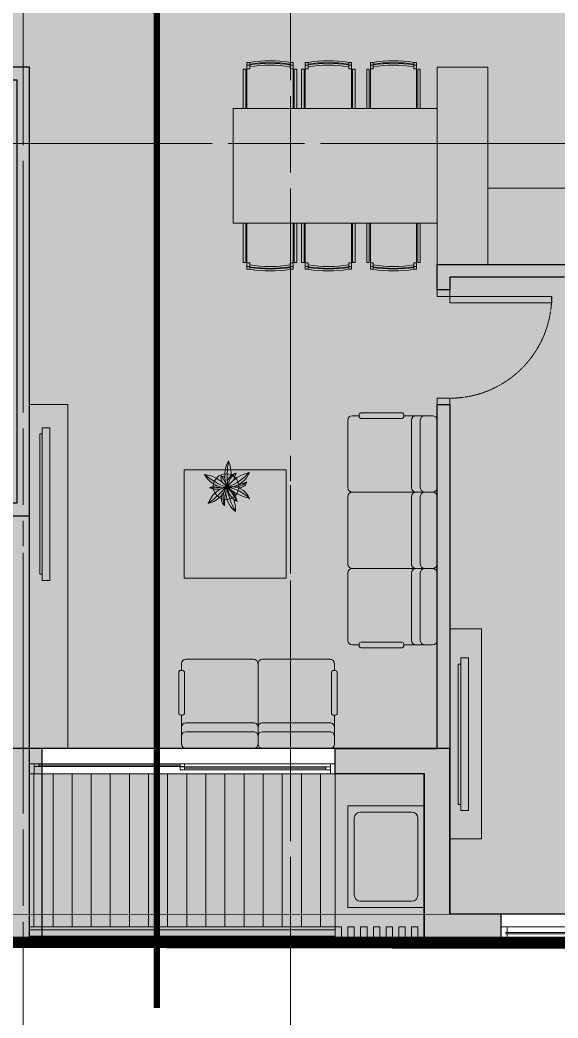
# Model space of a CAD drawing. Header units: millimetres. Extents: x -100356 to 314685, y 446 to 1273965.
# Drawn here: x 66666 to 70891, y 1093896 to 1101734 of the extents above; entities that cross this region are included whole.
import ezdxf
from ezdxf.enums import TextEntityAlignment as Align
from ezdxf.xclip import XClip

# ---------------------------------------------------------------- set-up
doc = ezdxf.new("R2010")
doc.units = ezdxf.units.MM
doc.header["$XCLIPFRAME"] = 2
for name, pattern in [('20180221 BF$0$Core - tb$0$HIDDEN', [0.375, 0.25, -0.125]), ('CENTER', [2, 1.25, -0.25, 0.25, -0.25]), ('CENTER2', [28.574999999999996, 19.05, -3.174999999999999, 3.174999999999999, -3.174999999999999]), ('Dash', [6, 3, -3]), ('DASHED2', [0.375, 0.25, -0.125]), ('Kume - Grid Line', [10.5, 5.999999999999999, -1.25, 2, -1.25]), ('VL2 - tb$0$HIDDEN', [0.375, 0.25, -0.125])]:
    doc.linetypes.add(name, pattern=pattern)
for name, color, linetype, lineweight in [('@ color hatch', 7, 'Continuous', 13), ('A-_ANOT----_D', 7, 'Continuous', 5), ('A.Axis', 251, 'CENTER2', 13), ('A1 - dp$0$TUONG 2', 2, 'Continuous', 25), ('FURNITURE', 8, 'Continuous', 5), ('GJ', 1, 'Continuous', 13), ('Hatch-wall', 251, 'Continuous', 5), ('LC.HA', 250, 'Continuous', 9), ('LGI', 250, 'CENTER', 9), ('TEXT', 6, 'Continuous', 20), ('TXT', 1, 'Continuous', 25), ('VL2 - tb$0$A.Door', 4, 'Continuous', 13), ('VL2 - tb$0$A.HACH 250', 250, 'Continuous', 5), ('VL2 - tb$0$CUA', 5, 'Continuous', 9), ('VL2 - tb$0$FURNITURE', 8, 'Continuous', 5), ('VL2 - tb$0$KHCUA', 3, 'Continuous', 13), ('VL2 - tb$0$TUONG 2', 2, 'Continuous', 35), ('VL3 - tb$0$$7$FURNITURE', 8, 'Continuous', 5)]:
    doc.layers.add(name, color=color, linetype=linetype, lineweight=lineweight)
doc.layers.add('@area depoint', color=8, linetype='Continuous', lineweight=35, plot=False)
doc.layers.add('STR', color=7, linetype='Continuous')
doc.styles.add('VL2 - tb$0$GHICHU-C', font='Font - TrueType - Arial.ttf', dxfattribs={"width": 0.7})

# ---------------------------------------------------------------- blocks, each defined once
blk = doc.blocks.new('grid tower')
at = {"layer": 'A.Axis', "linetype": 'Kume - Grid Line', "lineweight": 9, "ltscale": 100}
for p, q in [((5849.799126981408, -18372.69118757342), (5849.799126981641, 38890.60686938796)), ((7949.799126981641, 38386.77397704031), (7949.799126981408, -18372.69118757342)), ((48341.18399926659, 31299.93502900726), (-14918.79991812445, 31299.93502900749)), ((48341.18399926659, 25049.9365124742), (-14918.79991812445, 25049.93651247438))]:
    blk.add_line(p, q, dxfattribs=at)
blk = doc.blocks.new('*U137')
for p, q in [((50, 0), (1675.000001655899, 0)), ((99.99999999999994, 0), (99.99999999999994, -30)), ((1625.000001655899, 0), (1625.000001655899, -30)), ((1675.000001655899, 0), (1675.000001655899, -30)), ((50, -30), (1675.000001655899, -30)), ((1625.000001655899, -35), (1625.000001655899, -65)), ((1625.000001655899, -35), (3250.000003311799, -35)), ((1625.000001655899, -65), (3250.000003311799, -65)), ((1675.000001655899, -35), (1675.000001655899, -65)), ((3200.000003311799, -35), (3200.000003311799, -65))]:
    blk.add_line(p, q)
at = {"color": 8}
for p, q in [((99.99999999999994, -15), (1625.000001655899, -15)), ((1675.000001655899, -50), (3200.000003311799, -50))]:
    blk.add_line(p, q, dxfattribs=at)
for points in [[(0, 0), (50, 0), (50, -110), (0, -110)], [(3250.000003311799, 0), (3300.000003311799, 0), (3300.000003311799, -110), (3250.000003311799, -110)]]:
    blk.add_lwpolyline(points, close=True)
for points in [[(3250.000003311799, 0), (50, 0)], [(3250.000003311799, -110), (50, -110)]]:
    blk.add_lwpolyline(points)
at = {"layer": 'VL2 - tb$0$KHCUA', "style": 'VL2 - tb$0$GHICHU-C', "flags": 1}
for tag, p in [('TEN_CUA', (449.9999999999999, -183.8988087591702)), ('KICH_THUOC', (449.9999999999999, -299.6050583230831)), ('QUI_CACH', (449.9999999999999, -420.8138379668535))]:
    blk.add_attdef(tag, text='', height=50, dxfattribs=at).set_placement(p, align=Align.MIDDLE)
blk = doc.blocks.new('VL2 - tb$0$sofa 1')
for p, q in [((0.0001566960709169507, -529.9999999984866), (0, 1.513399183750153e-09)), ((34.99998965219129, 35.00001034932211), (96.24998965219129, 35.00002845807467)), ((261.4141481111292, 35.00007728929631), (96.24998965219129, 35.00002845807467)), ((131.2501566960709, -529.9999611940002), (131.25, 3.880588337779045e-05)), ((201.2501566960709, -529.9999404983828), (201.25, 5.950161721557379e-05)), ((664.9999896520749, 35.00019661069382), (611.4141481111292, 35.00018076784909)), ((700.0001566960709, -529.999793041381), (700, 0.0002069585025310516)), ((0.000177391804754734, -599.9999999984866), (0.0003340878756716847, -1129.999999998487)), ((35.00016704387963, -564.9999896506779), (96.25016704387963, -564.9999715419253)), ((665.0001670438796, -564.9998033893062), (96.25016704387963, -564.9999715419253)), ((131.2503340878757, -1129.999961194), (131.2501773918048, -599.9999611940002)), ((201.2503340878757, -1129.999940498266), (201.2501773918048, -599.9999404983828)), ((700.0003340877593, -1129.999793041381), (700.0001773916883, -599.999793041381)), ((665.0003444356844, -1164.999803389306), (35.00034443568438, -1164.999989650561)), ((0.0003547834930941463, -1199.999999998487), (0.000511479564011097, -1729.999999998487)), ((131.2503547834931, -1199.999961194), (131.250511479564, -1729.999961194)), ((201.2503547834931, -1199.999940498266), (201.250511479564, -1729.999940498266)), ((700.0003547834931, -1199.999793041381), (700.000511479564, -1729.999793041381)), ((35.00052182748914, -1764.999989650561), (96.25052182748914, -1764.999971541809)), ((261.4146802865434, -1764.999922710587), (96.25052182748914, -1764.999971541809)), ((665.0005218273727, -1764.99980338919), (611.4146802865434, -1764.999819232034)), ((1370.875596291386, -1877.785080082598), (840.8755962913856, -1877.785236778669)), ((1440.875596291386, -1877.785059386981), (1970.875596291386, -1877.78490269091)), ((805.8756066391943, -1912.785247126594), (805.8756224819226, -1966.37108866754)), ((1405.875606639194, -1912.785069734789), (1405.875792900566, -2542.785069734789)), ((1405.875606639194, -1912.785069734789), (1405.875774791697, -2481.535069734789)), ((2005.875606639194, -1912.784892342985), (2005.875622481923, -1966.37073388393)), ((805.8757259604754, -2316.371088667423), (805.8757747918135, -2481.535247126478)), ((2005.875725960475, -2316.37073388393), (2005.875774791697, -2481.534892342985)), ((1370.875743748154, -2376.535080082598), (840.8757437481545, -2376.535236778669)), ((1440.875743748154, -2376.535059386864), (1970.875743748154, -2376.53490269091)), ((805.875792900566, -2542.785247126478), (805.8757747918135, -2481.535247126478)), ((1370.875764443888, -2446.535080082598), (840.8757644438883, -2446.535236778669)), ((1405.875792900566, -2542.785069734789), (1405.875774791697, -2481.535069734789)), ((1440.875764443888, -2446.535059386864), (1970.875764443888, -2446.534902690793)), ((2005.875792900566, -2542.784892342985), (2005.875774791697, -2481.534892342985)), ((1370.875803248375, -2577.785080082598), (840.8758032484911, -2577.785236778669)), ((1440.875803248375, -2577.785059386864), (1970.875803248375, -2577.784902690793))]:
    blk.add_line(p, q)
for points in [[(598.2891416437924, 56.87517688737717), (274.5391416437924, 56.87508116976824, 0.4142135623730951), (261.4141455242643, 43.75007728929631), (261.4141506981105, 26.25007728929631, 0.4142135623730951), (274.5391545785824, 13.12508116976824), (598.2891545785824, 13.12517688737717, 0.4142135623730951), (611.4141506981105, 26.25018076784909), (611.4141455242643, 43.75018076784909, 0.4142135623730951)], [(598.2896867538802, -1786.874823112506), (274.5396867538802, -1786.874918830115, -0.4142135623730951), (261.4146828734083, -1773.749922710587), (261.4146776995622, -1756.249922710587, -0.4142135623730951), (274.5396738190902, -1743.124918830115), (598.2896738190902, -1743.124823112506, -0.4142135623730951), (611.4146776995622, -1756.249819232034), (611.4146828734083, -1773.749819232034, -0.4142135623730951)], [(784.0006263623945, -1979.496095134877), (784.0007220800035, -2303.246095134877, 0.4142135623730951), (797.1257259604754, -2316.371091254405), (814.6257259604754, -2316.371086080559, 0.4142135623730951), (827.7507220800035, -2303.246082200087), (827.7506263623945, -1979.496082200087, 0.4142135623730951), (814.6256224819226, -1966.371086080559), (797.1256224819226, -1966.371091254405, 0.4142135623730951)], [(2027.750626362278, -1979.495727416594), (2027.750722080003, -2303.245727416594, -0.4142135623730951), (2014.625725960475, -2316.370731296949), (1997.125725960475, -2316.370736470912, -0.4142135623730951), (1984.000722080003, -2303.245740351384), (1984.000626362278, -1979.495740351384, -0.4142135623730951), (1997.125622481923, -1966.370736470912), (2014.625622481923, -1966.370731296949, -0.4142135623730951)]]:
    blk.add_lwpolyline(points, format="xyb", close=True)
blk.add_lwpolyline([(1985.744433872867, -1239.999412922538), (1185.744433872867, -1239.999649444828), (1185.744182567811, -389.9996494449442), (1985.744182567811, -389.9994129225379)], close=True)
blk.add_circle((1656.468891635188, -521.8884526020847), 100.7545666699676)
for centre, radius, start, end in [((35, 1.034932211041451e-05), 34.99999999999999, 90.00001694207077, 180.0000169420708), ((96.25, 2.84580746665597e-05), 34.99999999999999, 1.694207079280457e-05, 90.00001694207077), ((166.25, 4.915380850434303e-05), 34.99999999999999, 1.694207079280457e-05, 90.00001694207077), ((665, 0.0001966106938198209), 34.99999999999999, 1.694207079280457e-05, 90.00001694207077), ((1837.136805650312, -415.6295814106707), 219.6563769516043, 154.7196225520692, 185.6673837064196), ((928.3738608082058, -442.7310001191217), 719.391624979388, 353.8852399451216, 9.760035791405459), ((1451.175706687849, -428.9386990705971), 215.8008681952481, 334.1910245336624, 29.75887737005552), ((1417.035798801808, -688.9072644357802), 282.3725300505396, 36.01015158879083, 78.75139612016638), ((1652.269275423023, -333.4138013237389), 196.5302395374224, 203.5569328785432, 265.5927592585052), ((1792.245258287177, -114.9922700272873), 434.6919316550884, 223.0584297344973, 250.3682422033704), ((1560.027217407711, -500.3473660462769), 86.49475193134928, 349.0123421057671, 78.57330742657346), ((1181.766251549823, -602.5943617610028), 437.3989517010496, 17.54992604196367, 25.31470028865788), ((1508.855080651469, -529.3448706396157), 134.0264327349193, 4.814124326818745, 58.09449672109621), ((1868.472839727299, -708.1663901489228), 285.5596798581278, 98.611034032135, 140.8500200367615), ((1986.900961696054, -649.6239147108281), 360.9006418974602, 143.9757767765303, 159.4861789833173), ((1503.396446360392, -63.49741312209517), 484.9219200228083, 287.6158014189423, 311.425564330321), ((1709.943991176435, -495.1902757612988), 60.64513297703133, 103.0213790215595, 137.1626503175479), ((1652.269275423023, -333.4138013237389), 196.5302395374224, 275.3508940335317, 331.9516158713713), ((1634.795287551708, -447.9261331105372), 62.61061689662966, 321.0444283067368, 10.88339604282961), ((35.00015669607092, -529.9999896506779), 34.99999999999999, 180.0000169420708, 270.0000169420708), ((96.25015669607092, -529.9999715419253), 34.99999999999999, 270.0000169420708, 1.694207079280457e-05), ((166.2501566960709, -529.9999508461915), 34.99999999999999, 270.0000169420708, 1.694207079280457e-05), ((665.0001566960709, -529.9998033893062), 34.99999999999999, 270.0000169420708, 1.694207079280457e-05), ((1608.917273400933, -668.2257263059728), 145.0651954908383, 72.56431176954278, 160.5658244457404), ((1375.937288129702, -190.4955645402661), 433.338618750349, 282.8236545455353, 308.4583909961588), ((1695.004058750696, -836.9538434636779), 314.4399177726109, 99.62894329658107, 133.8516970916716), ((1585.405721466988, -395.2411498473957), 128.0078925807172, 224.3745107013397, 278.3611461172603), ((1855.16020928754, 391.0505050391657), 947.3924397118236, 247.5850018707696, 253.6645157157706), ((1553.375942000188, -469.3705779231386), 61.75673239421555, 195.6467682299791, 282.6443375500346), ((1717.377476521535, -656.4747874238528), 147.6427283589376, 117.6391203531597, 173.4927384750377), ((1498.179346295889, -507.1479497954715), 151.1242451945889, 298.6711207359627, 351.4447926761373), ((1917.207850998384, -796.5385145569453), 380.0365616837861, 135.3527370194814, 155.2400946744594), ((1469.911183474003, -567.1712223537033), 187.7682267380864, 307.0526296243526, 13.63975615407271), ((1152.257371713989, -458.9852914576186), 501.6278226825955, 329.2774388015094, 351.9041220215541), ((1837.136805650312, -415.6295814106707), 219.6563769516043, 208.0633009289431, 209.2302793186126), ((1601.354623734602, -725.6230616455432), 209.0543367596068, 19.85324547287256, 75.87159886222163), ((2212.912248810753, -67.0630088225007), 718.676139894937, 219.2618629980462, 234.5536575511152), ((1837.850547476788, -470.8923260776792), 188.0087460895636, 198.2679231509645, 257.7576857446338), ((1524.300538020441, -609.999770674156), 155.5838577844077, 337.1600555750537, 24.01072052066097), ((1782.579166746582, 749.6895173066296), 1280.584448405853, 265.4980225678004, 270.089988686444), ((1731.007149567362, -400.4077894730726), 142.0384575364471, 252.6029265200615, 293.2685145513607), ((1717.468074601609, -678.2687971382402), 163.0050668590521, 64.70444984388085, 87.56265436319005), ((35.00017739180475, -599.9999896506779), 34.99999999999999, 90.00001694207077, 180.0000169420708), ((96.25017739180475, -599.9999715419253), 34.99999999999999, 1.694207079280457e-05, 90.00001694207077), ((166.2501773918048, -599.9999508461915), 34.99999999999999, 1.694207079280457e-05, 90.00001694207077), ((665.0001773916883, -599.9998033893062), 34.99999999999999, 1.694207079280457e-05, 90.00001694207077), ((1868.472839727299, -708.1663901489228), 285.5596798581278, 162.1417099951551, 181.7778576476926), ((1314.990867796354, -645.2719874616014), 353.587982519692, 355.9262699498803, 14.93962186865626), ((1615.27089913399, -613.4091780774761), 78.3571235185727, 311.9837154558877, 25.47241745874218), ((35.00033408787567, -1129.999989650561), 34.99999999999999, 180.0000169420708, 270.0000169420708), ((35.00035478349309, -1199.999989650561), 34.99999999999999, 90.00001694207077, 180.0000169420708), ((96.25033408787567, -1129.999971541925), 34.99999999999999, 270.0000169420708, 1.694207079280457e-05), ((96.2503547834931, -1199.999971541925), 34.99999999999999, 1.694207079280457e-05, 90.00001694207077), ((166.2503340878757, -1129.999950846191), 34.99999999999999, 270.0000169420708, 1.694207079280457e-05), ((166.2503547834931, -1199.999950846191), 34.99999999999999, 1.694207079280457e-05, 90.00001694207077), ((665.0003340877593, -1129.999803389306), 34.99999999999999, 270.0000169420708, 1.694207079280457e-05), ((665.0003547834931, -1199.999803389306), 34.99999999999999, 1.694207079280457e-05, 90.00001694207077), ((35.00051147956401, -1729.999989650561), 34.99999999999999, 180.0000169420708, 270.0000169420708), ((96.25051147956401, -1729.999971541809), 34.99999999999999, 270.0000169420708, 1.694207079280457e-05), ((166.250511479564, -1729.999950846191), 34.99999999999999, 270.0000169420708, 1.694207079280457e-05), ((665.000511479564, -1729.99980338919), 34.99999999999999, 270.0000169420708, 1.694207079280457e-05), ((840.8756066391943, -1912.785236778669), 34.99999999999999, 90.0000169354007, 180.0000169420708), ((1370.875606639194, -1912.785080082598), 34.99999999999999, 1.694207079280457e-05, 90.0000169354007), ((1440.875606639194, -1912.785059386981), 34.99999999999999, 90.0000169354007, 180.0000169420708), ((1970.875606639194, -1912.78490269091), 34.99999999999999, 1.694207079280457e-05, 90.0000169354007), ((840.8757540960796, -2411.535236778669), 34.99999999999999, 90.0000169354007, 180.0000169420708), ((1370.875754095963, -2411.535080082598), 34.99999999999999, 1.694207079280457e-05, 90.0000169354007), ((1440.875754095963, -2411.535059386864), 34.99999999999999, 90.0000169354007, 180.0000169420708), ((1970.875754095963, -2411.534902690793), 34.99999999999999, 1.694207079280457e-05, 90.0000169354007), ((840.8757747918135, -2481.535236778669), 34.99999999999999, 90.0000169354007, 180.0000169420708), ((1370.875774791697, -2481.535080082598), 34.99999999999999, 1.694207079280457e-05, 90.0000169354007), ((1440.875774791697, -2481.535059386864), 34.99999999999999, 90.0000169354007, 180.0000169420708), ((1970.875774791697, -2481.534902690793), 34.99999999999999, 1.694207079280457e-05, 90.0000169354007), ((840.875792900566, -2542.785236778669), 34.99999999999999, 180.0000169420708, 270.0000169354007), ((1370.875792900566, -2542.785080082598), 34.99999999999999, 270.0000169354007, 1.694207079280457e-05), ((1440.875792900566, -2542.785059386864), 34.99999999999999, 180.0000169420708, 270.0000169354007), ((1970.875792900566, -2542.784902690793), 34.99999999999999, 270.0000169354007, 1.694207079280457e-05)]:
    blk.add_arc(centre, radius, start, end)
blk = doc.blocks.new('VL2 - tb$0$1012')
for p, q in [((397.3853696356164, 192.0000000041764), (13.38536962723447, 192.0000000041764)), ((13.38536962723447, 192.0000000041764), (13.38536962723447, 168.9600000036735)), ((51.78536962807266, 168.9600000036735), (13.38536962723447, 168.9600000036735)), ((36.42536962773738, 168.9600000036735), (36.42536962773738, 192.0000000041764)), ((51.78536962807266, 168.9600000036735), (67.14536962840793, 168.9600000036735)), ((67.14536962840793, 168.9600000036735), (67.14536962840793, 192.0000000041764)), ((397.3853696356164, 222.0000000041764), (70.74983701062592, 222.0000000041764)), ((70.74983701062592, 222.0000000041764), (70.74983701062592, 202.0000000041764)), ((70.74983701062592, 202.0000000041764), (397.3853696356164, 202.0000000041764)), ((397.3853696356164, 202.0000000041764), (397.3853696356164, 222.0000000041764)), ((397.3853696356164, -192.0000000042055), (397.3853696356164, 192.0000000041764)), ((51.78536962807266, -168.9600000037026), (13.38536962723447, -168.960000003688)), ((13.38536962723447, -168.960000003688), (13.38536962723447, -192.0000000042055)), ((13.38536962723447, -192.0000000042055), (397.3853696356164, -192.0000000042055)), ((36.42536962773738, -192.0000000042055), (36.42536962773738, -168.9600000037026)), ((51.78536962807266, -168.9600000037026), (67.14536962840793, -168.9600000037026)), ((67.14536962840793, -192.0000000042055), (67.14536962840793, -168.9600000037026)), ((70.74983701062592, -202.0000000042055), (397.3853696356164, -202.0000000042055)), ((70.74983701062592, -222.0000000042055), (70.74983701062592, -202.0000000042055)), ((397.3853696356164, -222.0000000042055), (70.74983701062592, -222.0000000042055)), ((397.3853696356164, -202.0000000042055), (397.3853696356164, -222.0000000042055))]:
    blk.add_line(p, q)
at = {"extrusion": (0, 0, -1)}
for centre, major_axis, ratio, start_param, end_param in [((1073.061503765384, 0), (758.7690659427426, 758.7690659427427), 0.9999999999999856, 3.768876804577582, 4.08510482939691), ((1073.061503765384, 0), (747.9079057834762, 747.9079057834763), 0.9999999999999961, 3.766560906615879, 4.087420727358596), ((1094.284603448788, 0), (758.769065942741, 758.7690659427411), 0.9999999999999902, 3.768876804577579, 4.085104829396908), ((1094.284603448788, 0), (747.9079057834762, 747.9079057834763), 0.9999999999999963, 3.766560906615879, 4.087420727358596)]:
    blk.add_ellipse(centre, major_axis=major_axis, ratio=ratio, start_param=start_param, end_param=end_param, dxfattribs=at)
blk = doc.blocks.new('VL2 - tb$0$ban an 6')
at = {"layer": 'VL2 - tb$0$FURNITURE'}
blk.add_lwpolyline([(1599.999867118953, 0.0004730224609375), (-0.000133030058350414, 0), (0.000133030058350414, -900), (1600.000133208872, -899.9995269775391)], close=True, dxfattribs=at)
at = {"layer": 'VL2 - tb$0$FURNITURE', "extrusion": (2.979711853230661e-18, 2.401365010458669e-28, -1), "xscale": 0.9444444444444444, "yscale": 0.9444444444444444, "zscale": -0.9444444444444444, "rotation": 270}
for p in [(-341.8592877825431, 375.308634818648), (-853.460676758521, 375.3086347888457), (-1311.601507313404, 375.3088712631725)]:
    blk.add_blockref('VL2 - tb$0$1012', p, dxfattribs=at)
at = {"layer": 'VL2 - tb$0$FURNITURE', "xscale": 0.9444444444444444, "yscale": 0.9444444444444444, "zscale": 0.9444444444444444, "rotation": 90}
for p in [(341.8593025646696, -1275.308404618991), (853.4606915555487, -1275.308404618991), (1311.601522110432, -1275.308168144664)]:
    blk.add_blockref('VL2 - tb$0$1012', p, dxfattribs=at)
blk = doc.blocks.new('*U136')
for points in [[(-50, 0), (-100, 0), (-100, 800), (-50.00000000000002, 800)], [(-850, -100), (-900, -100), (-900, 0), (-850, 0)], [(0, -100), (-50, -100), (-50, 0), (0, 0)]]:
    blk.add_lwpolyline(points, close=True)
at = {"linetype": 'VL2 - tb$0$HIDDEN'}
blk.add_arc((-50, 0), 800, 90.00000000000001, 180, dxfattribs=at)
blk = doc.blocks.new('VL2 - tb$0$A$C6FE626A3')
for p, q in [((-90, 605.700302251149), (-150, 605.700302251149)), ((-150, -594.299697748851), (-150, 605.700302251149)), ((-90, -594.299697748851), (-90, 605.700302251149)), ((-90, 556.6419258960523), (-70, 556.6419258960523)), ((-70, -544.8904991850723), (-70, 556.6419258960523)), ((-90, -544.8904991850723), (-70, -544.8904991850723)), ((-90, -594.299697748851), (-150, -594.299697748851))]:
    blk.add_line(p, q)
blk = doc.blocks.new('*U438')
at = {"layer": 'VL2 - tb$0$FURNITURE'}
for p, q in [((0, 100), (2400.000000009244, 100.0000009070743)), ((0, 75), (2400.000000009244, 75.00000090707431)), ((0, 25), (2400.000000009244, 25.00000090707431)), ((0, 0), (2400.000000009244, 9.070743128377939e-07))]:
    blk.add_line(p, q, dxfattribs=at)
blk = doc.blocks.new('VL2 - tb$0$cua so 1')
at = {"layer": 'VL2 - tb$0$A.Door', "ltscale": 0.5}
for p, q in [((1400, 65), (2000, 65)), ((1400, 35), (2000, 35))]:
    blk.add_line(p, q, dxfattribs=at)
for points in [[(0, 0), (2100, 0), (2100, 100), (0, 100)], [(2050, 100), (2050, 0), (2100, 0), (2100, 100)]]:
    blk.add_lwpolyline(points, close=True, dxfattribs=at)
for points in [[(50, 55), (50, 100), (0, 100), (0, 0), (50, 0), (50, 45), (40, 45), (40, 55), (50, 55)], [(1300, 55), (1300, 100), (1350, 100), (1350, 0), (1300, 0), (1300, 45), (1310, 45), (1310, 55), (1300, 55)], [(1400.000000000015, 55), (1400.000000000029, 65), (1350.000000000029, 65), (1350, 35), (1400, 35), (1400.000000000015, 45), (1390.000000000015, 45), (1390.000000000015, 55), (1400.000000000015, 55)], [(2000, 55), (2000, 65), (2050, 65), (2050, 35), (2000, 35), (2000, 45), (2010, 45), (2010, 55), (2000, 55)]]:
    blk.add_lwpolyline(points, dxfattribs=at)
at = {"layer": 'VL2 - tb$0$A.HACH 250', "ltscale": 0.5}
for points in [[(40, 45), (1310, 45), (1310, 55), (40, 55)], [(1390, 45), (2010, 45), (2010, 55), (1390, 55)]]:
    blk.add_lwpolyline(points, close=True, dxfattribs=at)
blk = doc.blocks.new('VL2 - tb')
at = {"layer": '@ color hatch', "ltscale": 0.5}
h = blk.add_hatch(color=181, dxfattribs=at)
h.dxf.hatch_style = 1
h.paths.add_polyline_path([(9100.001540497877, 9624.998991703149), (9100.001540497877, 8324.986865752377), (8999.999637712492, 8324.986525425978), (9000.0041954341, 6500.065177052049), (6400.000052928226, 6500.06517671363), (6400.000052968739, 8324.98686574673), (3100.000106230378, 8324.98686574673), (3100.000106230611, 9624.999367163575), (100.0000754365465, 9624.999135101098), (100.000596036145, 1074.999707108364), (499.9484911726904, 1074.999738705403), (499.9483490223065, 174.995190483809), (11349.99997263454, 174.9932980028098), (11349.99997263454, 574.9932980099111), (11800.00016349636, 574.9953756167088), (12250.00016349618, 574.9954839816783), (12249.99750251259, 9624.998991717934)])
h.paths.add_polyline_path([(8800.199474684661, 6900.06517607026), (6600.199736109935, 6900.06517607026), (6600.000134324422, 6600.065176882839), (8799.999872899149, 6600.065176882839)], flags=17)
h.paths.add_polyline_path([(3300.000106230378, 8524.986865752377), (6400.00005316094, 8524.986865827988), (6400.00005316094, 9825.062676458445), (3300.000106230378, 9825.062676382833)])
at = {"layer": 'Hatch-wall', "ltscale": 0.5}
h = blk.add_hatch(color=256, dxfattribs=at)
h.dxf.hatch_style = 1
h.paths.add_polyline_path([(9499.999306179001, 174.9951588867698), (10120.01588626078, 174.9951588867698)], flags=16)
h.paths.add_polyline_path([(9000.064162335068, 6600.067872642248), (8750.200674940366, 6600.065176882839), (8750.200674940366, 6400.053248359647), (8900.066403349629, 6400.060657408438), (8900.099719039921, 5950.071981137269), (9849.99992144329, 5950.066592331976), (9849.999830258312, 3074.994076127477), (9749.999830258428, 3074.994076127477), (9749.999830258428, 2974.994076127477), (9849.999830258312, 2974.994076127477), (9849.999830258312, 2874.99515888677), (9949.999830258312, 2874.99515888677), (9949.999830258312, 2974.994076127477), (10549.99982985784, 2974.994076127477), (10549.99982985784, 3074.994076128176), (9949.999830258312, 3074.994076127477), (9949.999829871347, 5950.065176069562), (10549.99982985784, 5950.065176069562), (10549.99982985784, 6050.063903522154), (8999.999872931163, 6050.067190937989)], flags=16)
h.paths.add_polyline_path([(6400.000052915188, 6050.067190937989), (6400.000053315423, 2974.994076127477), (8849.999830258428, 2974.994076127477), (8849.999830258428, 3074.994076127477), (6500.00005331554, 3074.994076127477), (6499.993228823296, 6400.065566801059), (6650.193758941896, 6400.065562521049), (6650.193758941896, 6600.065562521049), (6599.993218647258, 6600.06479103223), (6600.000053406344, 9824.999032358872), (6400.000053406577, 9824.999032358872), (6400.000052915188, 8524.986865752377), (6400.000052915188, 8324.986865752377)], flags=17)
h.paths.add_polyline_path([(3100.000106230378, 9624.999367163575), (2700.000075436546, 9624.999367163575), (2700.000075436546, 9824.999171773146), (3300.000106230378, 9824.999171773146), (3300.000106230378, 8524.986865752377), (4000.000052915304, 8524.986865752435), (4000.000052915304, 8324.986865752435), (3200.000101085869, 8324.986865752377), (3200.000101085869, 5625.000498386624), (3100.000106230378, 5625.000498386624)], flags=17)
h.paths.add_polyline_path([(100.0007700452115, 1874.993616260879), (100.0005489764153, 1874.993616261054), (100.0005489764153, 1374.993616261054), (100.0007700452115, 1374.993616260879)], flags=16)
edge = h.paths.add_edge_path()
edge.add_line((12249.99982943246, 9624.998991718516), (12249.99982945551, 6050.06517607026))
edge.add_line((12249.99982945551, 6050.06517607026), (11649.99982985784, 6050.06517607026))
edge.add_line((11649.99982985784, 6050.06517607026), (11649.99982985784, 5950.065176069562))
edge.add_line((11649.99982985784, 5950.065176069562), (12249.99982939911, 5950.065176069562))
edge.add_line((12249.99982939911, 5950.065176069562), (12249.99982991628, 3074.994076128176))
edge.add_line((12249.99982991628, 3074.994076128176), (11649.99982985784, 3074.994076128176))
edge.add_line((11649.99982985784, 3074.994076128176), (11649.99982985784, 2974.994076127477))
edge.add_line((11649.99982985784, 2974.994076127477), (12249.99982945598, 2974.994076127477))
edge.add_line((12249.99982945598, 2974.994076127477), (12249.99982945598, 1874.994076127477))
edge.add_line((12249.99982945598, 1874.994076127477), (11070.01588626078, 1874.994076127827))
edge.add_line((11070.01588626078, 1874.994076127827), (11070.01588626078, 1774.994076127128))
edge.add_line((11070.01588626078, 1774.994076127128), (12249.99999267352, 1774.994076126779))
edge.add_line((12249.99999267352, 1774.994076126779), (12250.00016349636, 174.9951588867698))
edge.add_line((12250.00016349636, 174.9951588867698), (10220.01588626078, 174.9951588867698))
edge.add_line((10220.01588626078, 174.9951588867698), (9399.999306179001, 174.9951588867698))
edge.add_line((9399.999306179001, 174.9951588867698), (8649.999306179001, 174.996141804033))
edge.add_line((8649.999306179001, 174.996141804033), (8649.999306179001, 1774.995158870413))
edge.add_line((8649.999306179001, 1774.995158870413), (10320.01588626078, 1774.995158889855))
edge.add_line((10320.01588626078, 1774.995158889855), (10320.01588626078, 1874.995158887119))
edge.add_line((10320.01588626078, 1874.995158887119), (9949.999830258312, 1874.99515888677))
edge.add_line((9949.999830258312, 1874.99515888677), (9949.999830258312, 1974.99515888677))
edge.add_line((9949.999830258312, 1974.99515888677), (9849.999830258312, 1974.99515888677))
edge.add_line((9849.999830258312, 1974.99515888677), (9849.999830258312, 1874.99515888677))
edge.add_line((9849.999830258312, 1874.99515888677), (7349.999972007237, 1874.99515888677))
edge.add_line((7349.999972007237, 1874.99515888677), (7349.999972007237, 1774.99515888677))
edge.add_line((7349.999972007237, 1774.99515888677), (8549.999306179001, 1774.99515888677))
edge.add_line((8549.999306179001, 1774.99515888677), (8549.999306179001, 174.996141804033))
edge.add_line((8549.999306179001, 174.996141804033), (6500.000053315423, 174.996141804033))
edge.add_line((6500.000053315423, 174.996141804033), (6500.000053315423, 1774.99515888677))
edge.add_line((6500.000053315423, 1774.99515888677), (6599.999972007237, 1774.99515888677))
edge.add_line((6599.999972007237, 1774.99515888677), (6599.999972007237, 1874.99515888677))
edge.add_line((6599.999972007237, 1874.99515888677), (6500.000053315423, 1874.99515888677))
edge.add_line((6500.000053315423, 1874.99515888677), (6400.000053315423, 1874.99515888677))
edge.add_line((6400.000053315423, 1874.99515888677), (6400.000053315423, 174.996141804033))
edge.add_line((6400.000053315423, 174.996141804033), (6300.000053315423, 174.996141804033))
edge.add_line((6300.000053315423, 174.996141804033), (6300.000053315423, 24.9995016133762))
edge.add_line((6300.000053315423, 24.9995016133762), (12449.99983046495, 24.99950162059395))
edge.add_line((12449.99983046495, 24.99950162059395), (12449.99982870213, 9824.999199145997))
edge.add_line((12449.99982870213, 9824.999199145997), (11599.99987290602, 9824.998991711414))
edge.add_line((11599.99987290602, 9824.998991711414), (11599.99987290602, 9624.998808688018))
edge.add_line((11599.99987290602, 9624.998808688018), (12249.99964944855, 9624.998991718516))
edge.add_line((8750.200674940366, 6600.065176882839), (8800.199474674126, 6600.066524762544))
edge.add_line((8800.199474674126, 6600.066524762544), (8799.999872906134, 9824.998991711414))
edge.add_line((8799.999872906134, 9824.998991711414), (9499.999872906017, 9824.998991711414))
edge.add_line((9499.999872906017, 9824.998991711414), (9499.999872906017, 9624.999004078447))
edge.add_line((9499.999872906017, 9624.999004078447), (9100.001540497877, 9624.999004078447))
edge.add_line((9100.001540497877, 9624.999004078447), (9100.001540497877, 8324.986525442277))
edge.add_line((9100.001540497877, 8324.986525442277), (9000.004431456793, 8324.986525442277))
edge.add_line((9000.004431456793, 8324.986525442277), (9000.00928074692, 6900.065515734721))
h.paths.add_polyline_path([(4500.000053315423, 174.9961038297624), (4600.000053315482, 174.9961038297624), (4600.000053315423, 174.9934975972283), (4700.000038546626, 174.9930229427991), (4700.000038546626, 24.99737040087348), (-99.99916103651049, 24.99954906338826), (-99.9999511319329, 9824.999361203809), (600.0000754365465, 9824.999354796542), (600.0000754365465, 9624.999354796542), (100.0000754365465, 9624.999354796542), (100.0003307052539, 6324.999359591107), (2200.000479795737, 6324.999367163575), (2200.00047979597, 6124.999334914843), (2100.000479795737, 6124.999334914843), (2100.000479795737, 6224.999334914843), (100.000342738349, 6224.999367163575), (100.0006495681591, 4624.999367163284), (2100.000649568392, 4624.999367163284), (2100.00047979597, 5374.999334914843), (2200.00047979597, 5374.999334914843), (2200.000649568392, 4624.999367163284), (3100.000270858291, 4624.999367163284), (3100.000101085869, 4725.000498386624), (3200.000270858291, 4725.000498386624), (3200.000270858291, 4524.999367163284), (100.0006523800548, 4524.99930156552), (100.0006523800548, 1974.993616260879), (849.9990864486899, 1974.993616260879), (849.9990864486899, 1874.993616260879), (100.0005489765317, 1874.993580966024), (100.0005489762989, 1274.993580966024), (100.0007381864707, 1274.993616260879), (100.0008268705569, 174.9951588867698), (1699.999241048703, 174.9951588867698), (1700.000023749657, 1874.993616260879), (1599.99908644869, 1874.993616260879), (1599.99908644869, 1974.993616260879), (1800.000053315423, 1974.993616260879), (1800.000053315423, 174.9968201786978), (4500.000053315423, 174.9936162608792)])
at = {"layer": 'VL2 - tb$0$A.HACH 250'}
h = blk.add_hatch(dxfattribs=at)
h.set_pattern_fill('_USER', color=256, scale=150, angle=270, pattern_type=0)
h.set_pattern_definition([(270, (230524.7407190446, -51895.26433884149), (150, -2.755455298081545e-14), [])])
h.paths.add_polyline_path([(3999.875052570889, 8524.986865748535), (4000.125053259602, 9724.999032959575), (6400.125053505413, 9724.999032967375), (6399.875052816351, 8524.986865756277)])
at = {"layer": '@area depoint', "color": 250, "ltscale": 10, "const_width": 10}
for points in [[(3300.000106230378, 8524.955113447504), (6400.00005316094, 8524.986865827988), (6400.00005316094, 9825.062676458445), (3300.000106230378, 9825.03092407796)], [(9100.001540497877, 9624.998991703149), (9100.001540497877, 8324.986865752377), (8999.999637712492, 8324.986525425978), (9000.0041954341, 6500.065177052049), (6400.000052928226, 6500.06517671363), (6400.000052968739, 8324.98686574673), (3100.000106230378, 8324.98686574673), (3100.000106230611, 9624.999367163575), (100.0000754365465, 9624.999135101098), (100.000596036145, 1074.999707108364), (499.9484911726904, 1074.999707108364), (499.9483490223065, 174.9951588867698), (700.0003996376181, 174.9951588867698), (700.0003996376181, 174.9951588867698), (11349.99997263454, 174.9932980028098), (11349.99997263454, 574.9932980099111), (11800.00016349636, 574.9953756167088), (11800.00016349636, 574.9953756167088), (12250.00016349618, 574.9954839816783), (12249.99750251259, 9624.998991717934)]]:
    blk.add_lwpolyline(points, close=True, dxfattribs=at)
at = {"layer": 'A1 - dp$0$TUONG 2', "ltscale": 0.5}
for points in [[(2200.000649568392, 4624.999367163284), (3100.000270858291, 4624.999367163284), (3100.000101085869, 4725.000498386624), (3200.000270858291, 4725.000498386624), (3200.000270858291, 4524.999367163284), (100.0006523800548, 4524.99930156552)], [(6400.000052915188, 6050.067190937989), (6400.000053315423, 2974.994076127477), (8849.999830258428, 2974.994076127477), (8849.999830258428, 3074.994076127477), (6500.00005331554, 3074.994076127477), (6500.00014450046, 6400.065566907288), (6650.20067461906, 6400.065562627278), (6650.20067461906, 6600.065562627278), (6600.000134324422, 6600.064791138459), (6600.000053406344, 9824.999032358872), (6400.000053406577, 9824.999032358872), (6400.000052915188, 8524.986865752377), (6400.000052915188, 8524.986865752377), (6400.000052915188, 8324.986865752377), (6400.000052915188, 8324.986865752377), (6400.000052915188, 6050.067190937989)], [(3100.000106230378, 8324.986865752377), (3100.000106230611, 9624.999367163575)]]:
    blk.add_lwpolyline(points, dxfattribs=at)
blk.add_lwpolyline([(3100.000106230378, 9624.999367163575), (2700.000075436546, 9624.999367163575), (2700.000075436546, 9824.999171773146), (3300.000106230378, 9824.999171773146), (3300.000106230378, 8524.986865752377), (4000.000052915304, 8524.986865752435), (4000.000052915304, 8324.986865752435), (3200.000101085869, 8324.986865752377), (3200.000101085869, 5625.000498386624), (3100.000106230378, 5625.000498386624)], close=True, dxfattribs=at)
at = {"layer": 'VL2 - tb$0$A.HACH 250'}
for points in [[(3400.000048568298, 9724.999033303407), (3399.999023897864, 9825.038093959098), (3369.999023897864, 9825.038093959098), (3349.999023897864, 9825.038093959098), (3349.999023897923, 9724.998521157831)], [(3500.000049368362, 9724.999033303466), (3499.999024697929, 9825.038093959156), (3469.999024697929, 9825.038093959156), (3449.999024697929, 9825.038093959156), (3449.999024697987, 9724.99852115789)], [(3600.000050168426, 9724.999033303699), (3599.999025497993, 9825.038093959389), (3569.999025497993, 9825.038093959389), (3549.999025497993, 9825.038093959389), (3549.999025498051, 9724.998521158122)], [(3700.000050968549, 9724.999033303699), (3699.999026298115, 9825.038093959389), (3669.999026298115, 9825.038093959389), (3649.999026298115, 9825.038093959389), (3649.999026298174, 9724.998521158122)], [(3800.000051768671, 9724.999033303699), (3799.999027098238, 9825.038093959389), (3769.999027098238, 9825.038093959389), (3749.999027098238, 9825.038093959389), (3749.999027098296, 9724.998521158122)], [(3900.000052568794, 9724.999033303699), (3899.999027898361, 9825.038093959389), (3869.999027898361, 9825.038093959389), (3849.999027898361, 9825.038093959389), (3849.999027898419, 9724.998521158122)], [(4000.000053368916, 9724.999033303699), (3999.999028698483, 9825.038093959389), (3969.999028698483, 9825.038093959389), (3949.999028698483, 9825.038093959389), (3949.999028698541, 9724.998521158122)]]:
    blk.add_lwpolyline(points, close=True, dxfattribs=at)
blk.add_lwpolyline([(4000.000052915304, 8524.962283339468), (4000.000053368916, 9724.999033303757)], dxfattribs=at)
at = {"layer": 'VL2 - tb$0$CUA'}
blk.add_line((600.0000754365465, 9624.999354796542), (2700.000075436546, 9624.999367163575), dxfattribs=at)
blk.add_lwpolyline([(4000.000052915304, 8524.98686575971), (6400.000052915304, 8524.98686575971), (6400.000052915304, 8324.986865759653), (4000.000052915304, 8324.986865759653)], close=True, dxfattribs=at)
at = {"layer": 'VL2 - tb$0$FURNITURE'}
for points in [[(2850.000106259016, 9034.87538435316), (3100.000106259016, 9034.875384323357), (3100.000106229214, 7384.952782295702), (2850.000106229214, 7384.9527822659)], [(6100.00005299144, 8324.986865716928), (6100.000053061871, 5625.000498356821), (6400.00005303917, 5625.000498416426), (6400.000052968739, 8324.98686574673)], [(2800.000270858291, 2974.994076127477), (3200.000270858291, 2974.994076127477), (3200.000270858291, 4524.999367163284), (2800.000270858291, 4524.999367163284)]]:
    blk.add_lwpolyline(points, close=True, dxfattribs=at)
blk.add_lwpolyline([(700.000598131679, 2711.835721523967), (700.0006523800548, 3924.999314261891), (2800.000270858291, 3924.999358699075), (2800.000270858291, 2974.994076127477), (3200.000270858291, 2974.994076127477), (3200.000270858291, 4524.999367163284)], dxfattribs=at)
at = {"layer": 'VL3 - tb$0$$7$FURNITURE'}
blk.add_lwpolyline([(3900.031858535251, 8774.99301876279), (3300.031858535251, 8774.99301876279), (3300.031858535251, 9574.99301876279), (3900.031858535251, 9574.99301876279)], close=True, dxfattribs=at)
blk.add_lwpolyline([(3800.031858535251, 8824.99301876279), (3400.031858535251, 8824.99301876279, -0.414213562373095), (3350.031858535251, 8874.99301876279), (3350.031858535251, 9474.99301876279, -0.414213562373095), (3400.031858535251, 9524.99301876279), (3800.031858535251, 9524.99301876279, -0.414213562373095), (3850.031858535251, 9474.99301876279), (3850.031858535251, 8874.99301876279, -0.414213562373095)], format="xyb", close=True, dxfattribs=at)
at = {"layer": 'VL2 - tb$0$A.Door', "xscale": 0.727272726542854, "yscale": 0.727272726542854, "zscale": 0.727272726542854, "rotation": 180}
blk.add_blockref('*U137', (6400.000052915304, 8444.98686583998), dxfattribs=at)
at = {"layer": 'VL2 - tb$0$CUA', "xscale": -1, "rotation": 90}
blk.add_blockref('*U136', (3100.000101085869, 4725.000498386624), dxfattribs=at)
at = {"layer": 'VL2 - tb$0$FURNITURE'}
for name, p in [('VL2 - tb$0$A$C6FE626A3', (3102.934019726003, 8207.96981140232)), ('VL2 - tb$0$ban an 6', (3200.000270858291, 4199.99672164541))]:
    blk.add_blockref(name, p, dxfattribs=at)
at = {"layer": 'VL2 - tb$0$FURNITURE', "xscale": -1, "rotation": 180}
for name, p in [('VL2 - tb$0$sofa 1', (3199.99984534597, 5747.201884713548)), ('VL2 - tb$0$A$C6FE626A3', (6390.000053013442, 6412.209640239656))]:
    blk.add_blockref(name, p, dxfattribs=at)
at = {"layer": 'VL2 - tb$0$TUONG 2', "xscale": -1}
for name, p in [('VL2 - tb$0$cua so 1', (2700.000075436546, 9724.999354796542)), ('*U438', (6400.000053378171, 9724.999032396649))]:
    blk.add_blockref(name, p, dxfattribs=at)
blk = doc.blocks.new('SITE')
at = {"layer": 'GJ', "color": 2, "linetype": 'DASHED2', "ltscale": 200, "const_width": 50, "elevation": -1.948401880183878e-06}
blk.add_lwpolyline([(-1185.958073573885, 35376.80779356154), (-1156.783467286848, 8044.275215967384), (-171.9813663010718, -62.86530163977295), (-42868.96356875566, 0.1675262849894352), (-42847.36084917863, 878.6474969644914), (-42996.68157843989, 6495.138290631061), (-42929.46422483271, 10452.99218759465), (-42963.68533213378, 14461.42351759918), (-42977.64461847069, 21429.17296979565), (-50431.95027141494, 21462.52809267398), (-51659.36787492427, 22285.00503719051), (-51639.99238633085, 22871.99381939694)], dxfattribs=at)
blk = doc.blocks.new('SECTION SYMBOL')
at = {"layer": 'TXT', "linetype": '20180221 BF$0$Core - tb$0$HIDDEN', "ltscale": 300, "const_width": 50, "elevation": -1.04373681160016e-06}
blk.add_lwpolyline([(-1199.725483602029, -31835.05622507178), (-1199.725483602029, 11794.64298388502)], dxfattribs=at)
blk = doc.blocks.new('X-GRID')
at = {"layer": 'LGI', "ltscale": 1500}
for p, q in [((-36549.99921768496, -7272.626217615769), (-36549.99921768473, 49990.6718393456)), ((-34449.99921768473, 49486.83894699798), (-34449.99921768496, -7272.626217615776)), ((5008.778208642208, 42399.99999896497), (-57318.59826279082, 42399.99999896512)), ((5008.778208642208, 36150.00148243189), (-57318.59826279082, 36150.00148243203))]:
    blk.add_line(p, q, dxfattribs=at)
blk = doc.blocks.new('f23 grid column')
at = {"layer": 'LC.HA'}
h = blk.add_hatch(color=256, dxfattribs=at)
h.dxf.hatch_style = 1
h.paths.add_polyline_path([(-2104.809333565703, -29861.60279186227), (-2404.809333565703, -29861.60279186227), (-2404.809333565703, -31361.60279186227), (-2104.809333565703, -31361.60279186227)])
at = {"layer": 'STR', "ltscale": 1000, "elevation": -2.452996498042025e-06}
blk.add_lwpolyline([(-2104.809333565703, -29861.60279186227), (-2404.809333565703, -29861.60279186227), (-2404.809333565703, -31361.60279186227), (-2104.809333565703, -31361.60279186227)], close=True, dxfattribs=at)
at = {"rotation": 180}
blk.add_blockref('X-GRID', (-36705.0097984586, 11038.47167832364, -2.200699189112951e-06), dxfattribs=at)

msp = doc.modelspace()

# ---------------------------------------------------------------- linework, layer by layer
at = {"color": 3, "linetype": 'Dash', "ltscale": 30, "const_width": 49.99999999999999, "elevation": 6.810414821807968e-05}
msp.add_lwpolyline([(81740.8907744137, 1094510.510617869), (66541.28573566959, 1094510.510617431), (66541.28528616518, 1097410.503743751), (64340.49054658022, 1097410.503402624), (64339.08590858627, 1094510.511014331), (51140.48806455201, 1094510.697453874), (51140.42150482453, 1097410.509787037), (49940.47087348572, 1097410.509786967), (49940.47086910158, 1106110.541830122), (51440.33464052172, 1106110.541830122), (51440.33464052062, 1106113.56623453), (67440.74882111627, 1106113.56623453), (67440.74882111627, 1106113.566237554), (70440.74872964945, 1106113.566237554), (70440.74873996804, 1108110.541836736), (70440.88655457225, 1111092.353189294), (67440.88498018343, 1111089.328788476), (67440.8838347686, 1111089.328788476), (63470.88655457226, 1111092.353189294), (63470.88710429367, 1123210.447527642)], dxfattribs=at)
at = {"layer": 'FURNITURE'}
for p, q in [((61452.565517737, 1094705.573863819, 6.914788502967984e-05), (73315.74997050977, 1094713.471913197, 6.914788502967984e-05)), ((61452.565517737, 1094505.573863819, 6.914788502967984e-05), (73315.74997050977, 1094513.471913197, 6.914788502967984e-05))]:
    msp.add_line(p, q, dxfattribs=at)

# ---------------------------------------------------------------- block references
ref = msp.add_blockref('f23 grid column', (68945.89602367945, 1125875.158990988, 7.134858421879019e-05))
XClip(ref).set_block_clipping_path([(-38143.79902760382, 12874.27285852516), (-38143.79902760382, -960.9112009968958), (-27130.55995442334, -960.9112009968958), (-27130.55995442334, -10223.773987729626), (-20127.12100607605, -10223.773987729626), (-20127.12100607605, -3944.1828265035874), (-7256.268717605446, -3944.1828265035874), (-7256.268717605446, -19155.955160359445), (-20848.146295000624, -19155.955160359445), (-20848.146295000624, -33200.241086101625), (15642.269558181288, -33200.241086101625), (15642.269558181288, 13456.01903894404), (-37345.1452426936, 13456.019038943923)])
at = {"layer": 'A-_ANOT----_D', "rotation": 180}
msp.add_blockref('grid tower', (74640.67544946993, 1125813.47191224, 6.914788502967984e-05), dxfattribs=at)
at = {"layer": 'A1 - dp$0$TUONG 2', "rotation": 180}
msp.add_blockref('VL2 - tb', (73140.75188148451, 1104338.47108497, 6.914788502967984e-05), dxfattribs=at)
at = {"layer": 'GJ'}
msp.add_blockref('SITE', (82927.04390042431, 1094510.447512379, 6.78518509091506e-05), dxfattribs=at)
at = {"layer": 'TEXT'}
msp.add_blockref('SECTION SYMBOL', (68940.88656424124, 1125810.51248138, 6.810414821807968e-05), dxfattribs=at)

doc.saveas('drawing.dxf')
